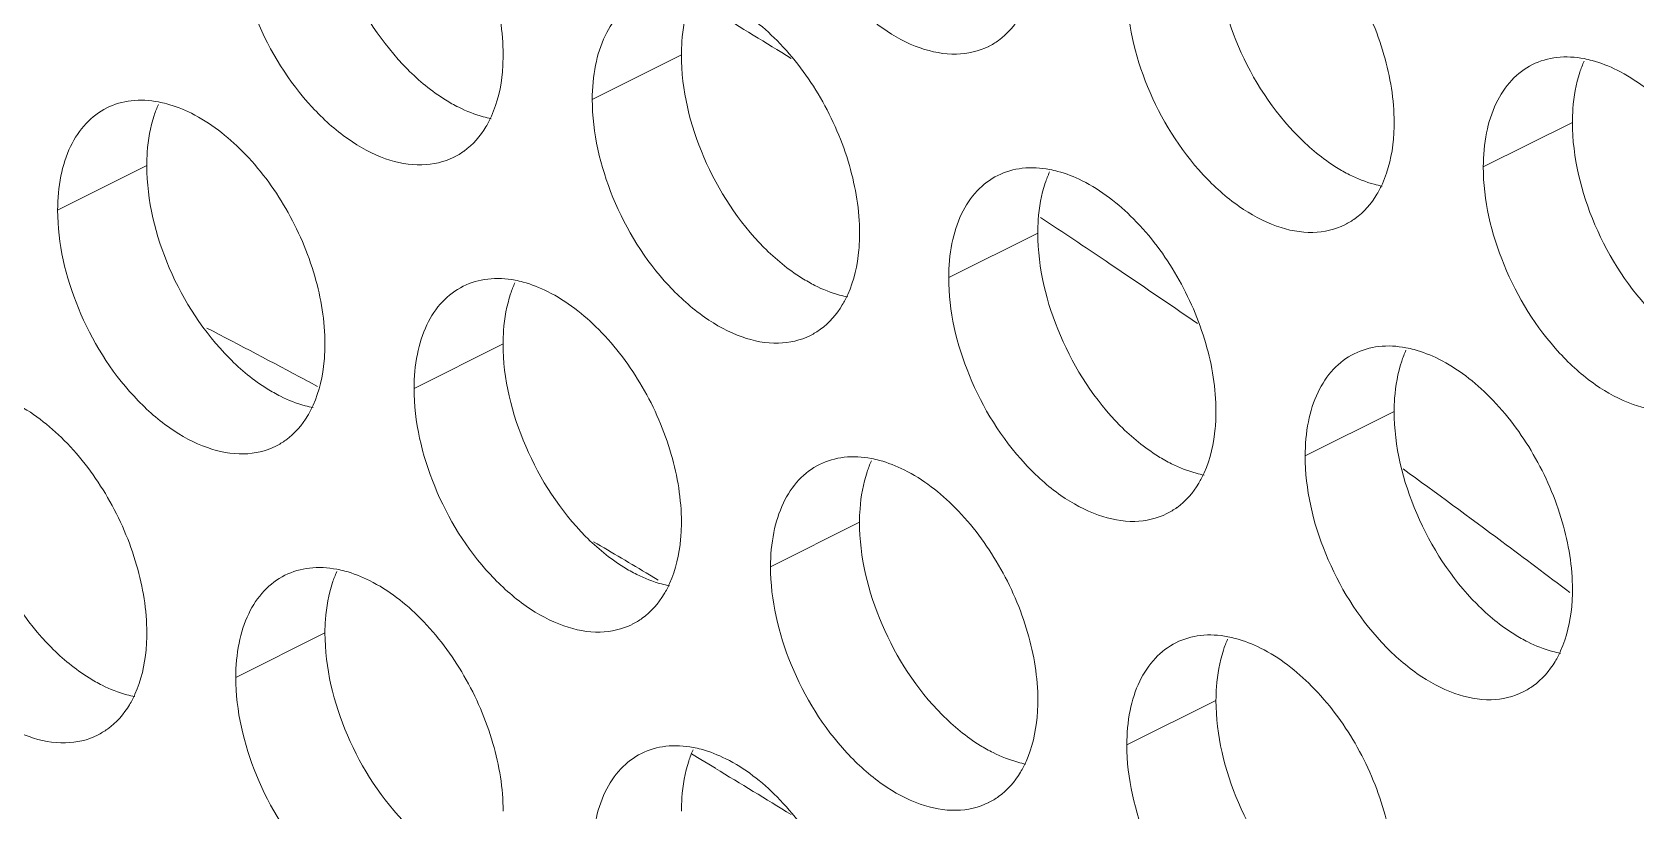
# Model space of a CAD drawing. Header units: millimetres. Extents: x 0 to 2524, y 0 to 1785.
# Drawn here: x 1869.48 to 1879.66, y 787.29 to 792.23 of the extents above; entities that cross this region are included whole.
import ezdxf

# ---------------------------------------------------------------- set-up
doc = ezdxf.new("R2010")
doc.units = ezdxf.units.MM
doc.header["$LTSCALE"] = 0.1
doc.layers.add('标注', color=251, linetype='Continuous', lineweight=9)

msp = doc.modelspace()

# ---------------------------------------------------------------- linework, layer by layer
at = {"layer": '标注'}
for p, q in [((1873.602, 792.09), (1873.036, 791.807)), ((1879.259, 791.661), (1878.693, 791.379)), ((1870.208, 791.387), (1869.642, 791.104)), ((1875.913, 791.037), (1875.882, 791.058)), ((1875.865, 790.958), (1875.299, 790.676)), ((1872.47, 790.255), (1871.905, 789.973)), ((1871.216, 790.026), (1871.239, 790.014)), ((1871.239, 790.014), (1871.291, 789.986)), ((1878.127, 789.827), (1877.562, 789.544)), ((1874.733, 789.124), (1874.168, 788.841)), ((1873.4, 788.789), (1873.438, 788.766)), ((1873.438, 788.766), (1873.455, 788.756)), ((1871.339, 788.421), (1870.773, 788.138)), ((1876.996, 787.993), (1876.43, 787.71)), ((1873.725, 787.617), (1873.666, 787.653)), ((1873.776, 787.587), (1873.725, 787.617)), ((1873.818, 787.562), (1873.776, 787.587))]:
    msp.add_line(p, q, dxfattribs=at)
for centre, radius, start, end in [((1843.699, 742.439), 58.304, 58.34336, 58.89647), ((1875.35, 792.549), 0.453, 296.5256, 305.9034), ((1880.003, 791.75), 0.734, 155.8796, 161.7803), ((1870.952, 791.476), 0.734, 155.8796, 161.7803), ((1871.956, 791.846), 0.453, 296.5256, 305.9034), ((1876.609, 791.047), 0.734, 155.8796, 161.7803), ((1841.686, 739.287), 62.045, 56.06266, 56.51927), ((1877.613, 791.418), 0.453, 296.5256, 305.9034), ((1841.189, 738.549), 62.934, 55.45133, 56.06228), ((1873.215, 790.344), 0.734, 155.8796, 161.7803), ((1848.008, 746.608), 49.232, 61.8743, 62.6988), ((1874.219, 790.715), 0.453, 296.5256, 305.9034), ((1878.872, 789.916), 0.734, 155.8796, 161.7803), ((1870.825, 790.012), 0.453, 296.5256, 305.9034), ((1875.478, 789.213), 0.734, 155.8796, 161.7803), ((1839.155, 735.674), 66.456, 53.36387, 54.03573), ((1876.482, 789.584), 0.453, 296.5256, 305.9034), ((1846.034, 743.079), 53.276, 59.0918, 59.5359), ((1838.564, 734.878), 67.447, 52.9067, 53.36439), ((1872.084, 788.51), 0.734, 155.8796, 161.7803), ((1873.088, 788.881), 0.453, 296.5256, 305.9034), ((1877.74, 788.082), 0.734, 155.8796, 161.7803), ((1878.744, 788.452), 0.453, 296.5256, 305.9034), ((1869.693, 788.178), 0.453, 296.5256, 305.9034), ((1874.346, 787.379), 0.734, 155.8796, 161.7803), ((1843.699, 737.639), 58.304, 58.34336, 58.89647), ((1875.35, 787.749), 0.453, 296.5256, 305.9034)]:
    msp.add_arc(centre, radius, start, end, dxfattribs=at)
for points, knots in [([(1875.553, 792.144), (1875.49, 792.113), (1875.34, 792.079), (1875.102, 792.126), (1874.864, 792.257), (1874.556, 792.535), (1874.27, 792.997), (1874.168, 793.43), (1874.168, 793.641)], [0, 0, 0, 0, 0.090718, 0.191742, 0.308104, 0.439279, 0.725532, 1, 1, 1, 1]), ([(1871.622, 793.553), (1871.743, 793.493), (1871.973, 793.313), (1872.239, 792.955), (1872.42, 792.536), (1872.47, 792.235), (1872.47, 792.09)], [0, 0, 0, 0, 0.229676, 0.488215, 0.753207, 1, 1, 1, 1]), ([(1871.863, 791.999), (1871.701, 792.162), (1871.45, 792.549), (1871.339, 793), (1871.339, 793.221)], [0, 0, 0, 0, 0.508684, 1, 1, 1, 1]), ([(1877.279, 793.125), (1877.399, 793.065), (1877.63, 792.884), (1877.896, 792.526), (1878.077, 792.107), (1878.127, 791.806), (1878.127, 791.661)], [0, 0, 0, 0, 0.229676, 0.488215, 0.753207, 1, 1, 1, 1]), ([(1872.159, 791.441), (1872.096, 791.41), (1871.946, 791.376), (1871.708, 791.423), (1871.47, 791.554), (1871.162, 791.832), (1870.876, 792.294), (1870.773, 792.727), (1870.773, 792.938)], [0, 0, 0, 0, 0.090718, 0.191742, 0.308104, 0.439279, 0.725532, 1, 1, 1, 1]), ([(1877.52, 791.571), (1877.358, 791.733), (1877.107, 792.121), (1876.996, 792.571), (1876.996, 792.793)], [0, 0, 0, 0, 0.508684, 1, 1, 1, 1]), ([(1877.815, 791.012), (1877.753, 790.981), (1877.603, 790.947), (1877.365, 790.995), (1877.127, 791.126), (1876.819, 791.403), (1876.533, 791.866), (1876.43, 792.298), (1876.43, 792.51)], [0, 0, 0, 0, 0.090718, 0.191742, 0.308104, 0.439279, 0.725532, 1, 1, 1, 1]), ([(1873.036, 791.807), (1873.036, 791.88), (1873.048, 792.019), (1873.107, 792.209), (1873.207, 792.361), (1873.299, 792.432), (1873.348, 792.456)], [0, 0, 0, 0, 0.289235, 0.54966, 0.782932, 1, 1, 1, 1]), ([(1873.602, 792.09), (1873.602, 792.118), (1873.606, 792.226), (1873.624, 792.333), (1873.649, 792.408)], [0, 0, 0, 0, 0.264225, 1, 1, 1, 1]), ([(1873.885, 792.422), (1874.005, 792.362), (1874.236, 792.181), (1874.502, 791.823), (1874.683, 791.404), (1874.733, 791.103), (1874.733, 790.958)], [0, 0, 0, 0, 0.229676, 0.488215, 0.753207, 1, 1, 1, 1]), ([(1875.79, 792.404), (1875.78, 792.381), (1875.736, 792.297), (1875.672, 792.223), (1875.616, 792.182)], [0, 0, 0, 0, 0.265525, 1, 1, 1, 1]), ([(1872.47, 792.09), (1872.47, 792.054), (1872.465, 791.922), (1872.436, 791.789), (1872.396, 791.701)], [0, 0, 0, 0, 0.268874, 1, 1, 1, 1]), ([(1874.126, 790.868), (1873.964, 791.031), (1873.713, 791.418), (1873.602, 791.868), (1873.602, 792.09)], [0, 0, 0, 0, 0.508684, 1, 1, 1, 1]), ([(1872.188, 791.758), (1872.159, 791.772), (1872.041, 791.838), (1871.936, 791.926), (1871.863, 791.999)], [0, 0, 0, 0, 0.235002, 1, 1, 1, 1]), ([(1878.693, 791.379), (1878.693, 791.451), (1878.705, 791.59), (1878.764, 791.78), (1878.863, 791.933), (1878.956, 792.003), (1879.005, 792.028)], [0, 0, 0, 0, 0.289235, 0.54966, 0.782932, 1, 1, 1, 1]), ([(1879.005, 792.028), (1879.053, 792.052), (1879.163, 792.083), (1879.277, 792.077), (1879.334, 792.066)], [0, 0, 0, 0, 0.482538, 1, 1, 1, 1]), ([(1879.334, 792.066), (1879.351, 792.062), (1879.423, 792.046), (1879.492, 792.018), (1879.542, 791.993)], [0, 0, 0, 0, 0.238696, 1, 1, 1, 1]), ([(1879.542, 791.993), (1879.662, 791.933), (1879.893, 791.753), (1880.159, 791.395), (1880.34, 790.976), (1880.39, 790.675), (1880.39, 790.53)], [0, 0, 0, 0, 0.229676, 0.488215, 0.753207, 1, 1, 1, 1]), ([(1879.259, 791.661), (1879.259, 791.69), (1879.262, 791.797), (1879.281, 791.905), (1879.306, 791.98)], [0, 0, 0, 0, 0.264225, 1, 1, 1, 1]), ([(1869.954, 791.753), (1870.002, 791.777), (1870.112, 791.809), (1870.226, 791.802), (1870.283, 791.791)], [0, 0, 0, 0, 0.482538, 1, 1, 1, 1]), ([(1870.283, 791.791), (1870.3, 791.788), (1870.372, 791.771), (1870.441, 791.744), (1870.491, 791.719)], [0, 0, 0, 0, 0.238696, 1, 1, 1, 1]), ([(1874.421, 790.309), (1874.359, 790.278), (1874.209, 790.244), (1873.971, 790.292), (1873.733, 790.423), (1873.425, 790.7), (1873.139, 791.163), (1873.036, 791.595), (1873.036, 791.807)], [0, 0, 0, 0, 0.090718, 0.191742, 0.308104, 0.439279, 0.725532, 1, 1, 1, 1]), ([(1869.642, 791.104), (1869.642, 791.177), (1869.654, 791.316), (1869.713, 791.506), (1869.812, 791.658), (1869.905, 791.729), (1869.954, 791.753)], [0, 0, 0, 0, 0.289235, 0.54966, 0.782932, 1, 1, 1, 1]), ([(1870.208, 791.387), (1870.208, 791.415), (1870.211, 791.523), (1870.23, 791.63), (1870.255, 791.705)], [0, 0, 0, 0, 0.264225, 1, 1, 1, 1]), ([(1870.491, 791.719), (1870.611, 791.659), (1870.842, 791.478), (1871.108, 791.12), (1871.289, 790.701), (1871.339, 790.4), (1871.339, 790.255)], [0, 0, 0, 0, 0.229676, 0.488215, 0.753207, 1, 1, 1, 1]), ([(1872.395, 791.685), (1872.378, 791.689), (1872.307, 791.705), (1872.238, 791.733), (1872.188, 791.758)], [0, 0, 0, 0, 0.238696, 1, 1, 1, 1]), ([(1872.396, 791.701), (1872.386, 791.678), (1872.342, 791.594), (1872.278, 791.52), (1872.222, 791.479)], [0, 0, 0, 0, 0.265525, 1, 1, 1, 1]), ([(1878.127, 791.661), (1878.127, 791.626), (1878.122, 791.493), (1878.092, 791.361), (1878.053, 791.272)], [0, 0, 0, 0, 0.268874, 1, 1, 1, 1]), ([(1879.782, 790.439), (1879.621, 790.602), (1879.37, 790.989), (1879.259, 791.44), (1879.259, 791.661)], [0, 0, 0, 0, 0.508684, 1, 1, 1, 1]), ([(1877.844, 791.329), (1877.816, 791.343), (1877.698, 791.41), (1877.593, 791.497), (1877.52, 791.571)], [0, 0, 0, 0, 0.235002, 1, 1, 1, 1]), ([(1870.732, 790.165), (1870.57, 790.328), (1870.319, 790.715), (1870.208, 791.165), (1870.208, 791.387)], [0, 0, 0, 0, 0.508684, 1, 1, 1, 1]), ([(1875.611, 791.325), (1875.659, 791.349), (1875.769, 791.38), (1875.883, 791.374), (1875.94, 791.363)], [0, 0, 0, 0, 0.482538, 1, 1, 1, 1]), ([(1880.078, 789.881), (1880.016, 789.85), (1879.866, 789.816), (1879.628, 789.864), (1879.389, 789.994), (1879.082, 790.272), (1878.796, 790.734), (1878.693, 791.167), (1878.693, 791.379)], [0, 0, 0, 0, 0.090718, 0.191742, 0.308104, 0.439279, 0.725532, 1, 1, 1, 1]), ([(1875.299, 790.676), (1875.299, 790.748), (1875.311, 790.887), (1875.37, 791.078), (1875.469, 791.23), (1875.562, 791.3), (1875.611, 791.325)], [0, 0, 0, 0, 0.289235, 0.54966, 0.782932, 1, 1, 1, 1]), ([(1875.865, 790.958), (1875.865, 790.987), (1875.868, 791.094), (1875.887, 791.202), (1875.912, 791.277)], [0, 0, 0, 0, 0.264225, 1, 1, 1, 1]), ([(1875.94, 791.363), (1875.957, 791.359), (1876.029, 791.343), (1876.097, 791.316), (1876.147, 791.291)], [0, 0, 0, 0, 0.238696, 1, 1, 1, 1]), ([(1876.147, 791.291), (1876.268, 791.23), (1876.499, 791.05), (1876.765, 790.692), (1876.946, 790.273), (1876.996, 789.972), (1876.996, 789.827)], [0, 0, 0, 0, 0.229676, 0.488215, 0.753207, 1, 1, 1, 1]), ([(1878.052, 791.257), (1878.035, 791.26), (1877.963, 791.277), (1877.894, 791.304), (1877.844, 791.329)], [0, 0, 0, 0, 0.238696, 1, 1, 1, 1]), ([(1878.053, 791.272), (1878.042, 791.25), (1877.999, 791.166), (1877.935, 791.091), (1877.879, 791.051)], [0, 0, 0, 0, 0.265525, 1, 1, 1, 1]), ([(1871.027, 789.606), (1870.965, 789.575), (1870.815, 789.541), (1870.577, 789.589), (1870.338, 789.72), (1870.031, 789.997), (1869.745, 790.46), (1869.642, 790.892), (1869.642, 791.104)], [0, 0, 0, 0, 0.090718, 0.191742, 0.308104, 0.439279, 0.725532, 1, 1, 1, 1]), ([(1874.45, 790.626), (1874.422, 790.641), (1874.304, 790.707), (1874.199, 790.794), (1874.126, 790.868)], [0, 0, 0, 0, 0.235002, 1, 1, 1, 1]), ([(1874.733, 790.958), (1874.733, 790.923), (1874.728, 790.791), (1874.698, 790.658), (1874.659, 790.57)], [0, 0, 0, 0, 0.268874, 1, 1, 1, 1]), ([(1876.388, 789.736), (1876.227, 789.899), (1875.976, 790.286), (1875.865, 790.737), (1875.865, 790.958)], [0, 0, 0, 0, 0.508684, 1, 1, 1, 1]), ([(1872.217, 790.622), (1872.265, 790.646), (1872.375, 790.677), (1872.489, 790.671), (1872.546, 790.66)], [0, 0, 0, 0, 0.482538, 1, 1, 1, 1]), ([(1872.546, 790.66), (1872.563, 790.656), (1872.634, 790.64), (1872.703, 790.613), (1872.753, 790.588)], [0, 0, 0, 0, 0.238696, 1, 1, 1, 1]), ([(1876.684, 789.178), (1876.621, 789.147), (1876.472, 789.113), (1876.234, 789.161), (1875.995, 789.291), (1875.688, 789.569), (1875.401, 790.032), (1875.299, 790.464), (1875.299, 790.676)], [0, 0, 0, 0, 0.090718, 0.191742, 0.308104, 0.439279, 0.725532, 1, 1, 1, 1]), ([(1871.905, 789.973), (1871.905, 790.045), (1871.917, 790.184), (1871.976, 790.375), (1872.075, 790.527), (1872.168, 790.597), (1872.217, 790.622)], [0, 0, 0, 0, 0.289235, 0.54966, 0.782932, 1, 1, 1, 1]), ([(1872.47, 790.255), (1872.47, 790.284), (1872.474, 790.391), (1872.493, 790.499), (1872.518, 790.574)], [0, 0, 0, 0, 0.264225, 1, 1, 1, 1]), ([(1872.753, 790.588), (1872.874, 790.527), (1873.104, 790.347), (1873.371, 789.989), (1873.552, 789.57), (1873.602, 789.269), (1873.602, 789.124)], [0, 0, 0, 0, 0.229676, 0.488215, 0.753207, 1, 1, 1, 1]), ([(1874.658, 790.554), (1874.641, 790.557), (1874.569, 790.574), (1874.5, 790.601), (1874.45, 790.626)], [0, 0, 0, 0, 0.238696, 1, 1, 1, 1]), ([(1874.659, 790.57), (1874.648, 790.547), (1874.605, 790.463), (1874.541, 790.389), (1874.485, 790.348)], [0, 0, 0, 0, 0.265525, 1, 1, 1, 1]), ([(1871.339, 790.255), (1871.339, 790.22), (1871.333, 790.088), (1871.304, 789.955), (1871.264, 789.867)], [0, 0, 0, 0, 0.268874, 1, 1, 1, 1]), ([(1872.994, 789.033), (1872.833, 789.196), (1872.582, 789.583), (1872.47, 790.034), (1872.47, 790.255)], [0, 0, 0, 0, 0.508684, 1, 1, 1, 1]), ([(1871.056, 789.923), (1871.028, 789.938), (1870.91, 790.004), (1870.804, 790.091), (1870.732, 790.165)], [0, 0, 0, 0, 0.235002, 1, 1, 1, 1]), ([(1877.562, 789.544), (1877.562, 789.617), (1877.574, 789.756), (1877.633, 789.946), (1877.732, 790.098), (1877.825, 790.169), (1877.874, 790.193)], [0, 0, 0, 0, 0.289235, 0.54966, 0.782932, 1, 1, 1, 1]), ([(1877.874, 790.193), (1877.922, 790.217), (1878.032, 790.249), (1878.146, 790.242), (1878.202, 790.231)], [0, 0, 0, 0, 0.482538, 1, 1, 1, 1]), ([(1878.202, 790.231), (1878.22, 790.228), (1878.291, 790.211), (1878.36, 790.184), (1878.41, 790.159)], [0, 0, 0, 0, 0.238696, 1, 1, 1, 1]), ([(1878.41, 790.159), (1878.531, 790.099), (1878.761, 789.918), (1879.028, 789.56), (1879.209, 789.142), (1879.259, 788.841), (1879.259, 788.696)], [0, 0, 0, 0, 0.229676, 0.488215, 0.753207, 1, 1, 1, 1]), ([(1878.127, 789.827), (1878.127, 789.855), (1878.131, 789.963), (1878.15, 790.07), (1878.175, 790.145)], [0, 0, 0, 0, 0.264225, 1, 1, 1, 1]), ([(1873.29, 788.475), (1873.227, 788.444), (1873.077, 788.41), (1872.84, 788.458), (1872.601, 788.588), (1872.293, 788.866), (1872.007, 789.329), (1871.905, 789.761), (1871.905, 789.973)], [0, 0, 0, 0, 0.090718, 0.191742, 0.308104, 0.439279, 0.725532, 1, 1, 1, 1]), ([(1869.359, 789.885), (1869.48, 789.824), (1869.71, 789.644), (1869.977, 789.286), (1870.158, 788.867), (1870.208, 788.566), (1870.208, 788.421)], [0, 0, 0, 0, 0.229676, 0.488215, 0.753207, 1, 1, 1, 1]), ([(1871.264, 789.851), (1871.247, 789.854), (1871.175, 789.871), (1871.106, 789.898), (1871.056, 789.923)], [0, 0, 0, 0, 0.238696, 1, 1, 1, 1]), ([(1871.264, 789.867), (1871.254, 789.844), (1871.211, 789.76), (1871.147, 789.686), (1871.091, 789.645)], [0, 0, 0, 0, 0.265525, 1, 1, 1, 1]), ([(1876.996, 789.827), (1876.996, 789.791), (1876.99, 789.659), (1876.961, 789.527), (1876.921, 789.438)], [0, 0, 0, 0, 0.268874, 1, 1, 1, 1]), ([(1878.651, 788.605), (1878.49, 788.768), (1878.239, 789.155), (1878.127, 789.606), (1878.127, 789.827)], [0, 0, 0, 0, 0.508684, 1, 1, 1, 1]), ([(1876.713, 789.495), (1876.685, 789.509), (1876.567, 789.576), (1876.461, 789.663), (1876.388, 789.736)], [0, 0, 0, 0, 0.235002, 1, 1, 1, 1]), ([(1869.6, 788.33), (1869.439, 788.493), (1869.188, 788.88), (1869.076, 789.331), (1869.076, 789.553)], [0, 0, 0, 0, 0.508684, 1, 1, 1, 1]), ([(1874.479, 789.49), (1874.528, 789.514), (1874.638, 789.546), (1874.751, 789.539), (1874.808, 789.528)], [0, 0, 0, 0, 0.482538, 1, 1, 1, 1]), ([(1878.947, 788.047), (1878.884, 788.015), (1878.734, 787.981), (1878.496, 788.029), (1878.258, 788.16), (1877.95, 788.437), (1877.664, 788.9), (1877.562, 789.333), (1877.562, 789.544)], [0, 0, 0, 0, 0.090718, 0.191742, 0.308104, 0.439279, 0.725532, 1, 1, 1, 1]), ([(1874.168, 788.841), (1874.168, 788.914), (1874.18, 789.053), (1874.239, 789.243), (1874.338, 789.395), (1874.43, 789.466), (1874.479, 789.49)], [0, 0, 0, 0, 0.289235, 0.54966, 0.782932, 1, 1, 1, 1]), ([(1874.733, 789.124), (1874.733, 789.153), (1874.737, 789.26), (1874.756, 789.367), (1874.781, 789.443)], [0, 0, 0, 0, 0.264225, 1, 1, 1, 1]), ([(1874.808, 789.528), (1874.826, 789.525), (1874.897, 789.508), (1874.966, 789.481), (1875.016, 789.456)], [0, 0, 0, 0, 0.238696, 1, 1, 1, 1]), ([(1875.016, 789.456), (1875.137, 789.396), (1875.367, 789.216), (1875.633, 788.857), (1875.815, 788.439), (1875.865, 788.138), (1875.865, 787.993)], [0, 0, 0, 0, 0.229676, 0.488215, 0.753207, 1, 1, 1, 1]), ([(1876.921, 789.423), (1876.904, 789.426), (1876.832, 789.443), (1876.763, 789.47), (1876.713, 789.495)], [0, 0, 0, 0, 0.238696, 1, 1, 1, 1]), ([(1876.921, 789.438), (1876.911, 789.415), (1876.868, 789.331), (1876.804, 789.257), (1876.747, 789.216)], [0, 0, 0, 0, 0.265525, 1, 1, 1, 1]), ([(1869.896, 787.772), (1869.833, 787.741), (1869.683, 787.707), (1869.445, 787.755), (1869.207, 787.885), (1868.899, 788.163), (1868.613, 788.626), (1868.511, 789.058), (1868.511, 789.27)], [0, 0, 0, 0, 0.090718, 0.191742, 0.308104, 0.439279, 0.725532, 1, 1, 1, 1]), ([(1873.319, 788.792), (1873.291, 788.806), (1873.173, 788.873), (1873.067, 788.96), (1872.994, 789.033)], [0, 0, 0, 0, 0.235002, 1, 1, 1, 1]), ([(1873.602, 789.124), (1873.602, 789.088), (1873.596, 788.956), (1873.567, 788.824), (1873.527, 788.735)], [0, 0, 0, 0, 0.268874, 1, 1, 1, 1]), ([(1875.257, 787.902), (1875.095, 788.065), (1874.844, 788.452), (1874.733, 788.903), (1874.733, 789.124)], [0, 0, 0, 0, 0.508684, 1, 1, 1, 1]), ([(1871.085, 788.787), (1871.134, 788.811), (1871.244, 788.843), (1871.357, 788.836), (1871.414, 788.825)], [0, 0, 0, 0, 0.482538, 1, 1, 1, 1]), ([(1875.553, 787.344), (1875.49, 787.313), (1875.34, 787.279), (1875.102, 787.326), (1874.864, 787.457), (1874.556, 787.735), (1874.27, 788.197), (1874.168, 788.63), (1874.168, 788.841)], [0, 0, 0, 0, 0.090718, 0.191742, 0.308104, 0.439279, 0.725532, 1, 1, 1, 1]), ([(1870.773, 788.138), (1870.773, 788.211), (1870.785, 788.35), (1870.844, 788.54), (1870.944, 788.692), (1871.036, 788.763), (1871.085, 788.787)], [0, 0, 0, 0, 0.289235, 0.54966, 0.782932, 1, 1, 1, 1]), ([(1871.339, 788.421), (1871.339, 788.45), (1871.343, 788.557), (1871.362, 788.664), (1871.386, 788.74)], [0, 0, 0, 0, 0.264225, 1, 1, 1, 1]), ([(1871.414, 788.825), (1871.431, 788.822), (1871.503, 788.806), (1871.572, 788.778), (1871.622, 788.753)], [0, 0, 0, 0, 0.238696, 1, 1, 1, 1]), ([(1871.622, 788.753), (1871.743, 788.693), (1871.973, 788.513), (1872.239, 788.155), (1872.42, 787.736), (1872.47, 787.435), (1872.47, 787.29)], [0, 0, 0, 0, 0.229676, 0.488215, 0.753207, 1, 1, 1, 1]), ([(1873.527, 788.72), (1873.509, 788.723), (1873.438, 788.74), (1873.369, 788.767), (1873.319, 788.792)], [0, 0, 0, 0, 0.238696, 1, 1, 1, 1]), ([(1873.527, 788.735), (1873.517, 788.712), (1873.474, 788.628), (1873.41, 788.554), (1873.353, 788.514)], [0, 0, 0, 0, 0.265525, 1, 1, 1, 1]), ([(1879.259, 788.696), (1879.259, 788.66), (1879.253, 788.528), (1879.224, 788.395), (1879.184, 788.307)], [0, 0, 0, 0, 0.268874, 1, 1, 1, 1]), ([(1878.976, 788.364), (1878.947, 788.378), (1878.83, 788.444), (1878.724, 788.532), (1878.651, 788.605)], [0, 0, 0, 0, 0.235002, 1, 1, 1, 1]), ([(1870.208, 788.421), (1870.208, 788.386), (1870.202, 788.253), (1870.173, 788.121), (1870.133, 788.032)], [0, 0, 0, 0, 0.268874, 1, 1, 1, 1]), ([(1871.863, 787.199), (1871.701, 787.362), (1871.45, 787.749), (1871.339, 788.2), (1871.339, 788.421)], [0, 0, 0, 0, 0.508684, 1, 1, 1, 1]), ([(1869.925, 788.089), (1869.896, 788.103), (1869.779, 788.17), (1869.673, 788.257), (1869.6, 788.33)], [0, 0, 0, 0, 0.235002, 1, 1, 1, 1]), ([(1876.43, 787.71), (1876.43, 787.783), (1876.442, 787.922), (1876.501, 788.112), (1876.601, 788.264), (1876.693, 788.334), (1876.742, 788.359)], [0, 0, 0, 0, 0.289235, 0.54966, 0.782932, 1, 1, 1, 1]), ([(1876.742, 788.359), (1876.79, 788.383), (1876.901, 788.415), (1877.014, 788.408), (1877.071, 788.397)], [0, 0, 0, 0, 0.482538, 1, 1, 1, 1]), ([(1877.071, 788.397), (1877.088, 788.394), (1877.16, 788.377), (1877.229, 788.35), (1877.279, 788.325)], [0, 0, 0, 0, 0.238696, 1, 1, 1, 1]), ([(1877.279, 788.325), (1877.399, 788.265), (1877.63, 788.084), (1877.896, 787.726), (1878.077, 787.307), (1878.127, 787.006), (1878.127, 786.861)], [0, 0, 0, 0, 0.229676, 0.488215, 0.753207, 1, 1, 1, 1]), ([(1879.184, 788.291), (1879.166, 788.295), (1879.095, 788.311), (1879.026, 788.339), (1878.976, 788.364)], [0, 0, 0, 0, 0.238696, 1, 1, 1, 1]), ([(1876.996, 787.993), (1876.996, 788.021), (1877, 788.129), (1877.018, 788.236), (1877.043, 788.311)], [0, 0, 0, 0, 0.264225, 1, 1, 1, 1]), ([(1879.184, 788.307), (1879.174, 788.284), (1879.131, 788.2), (1879.066, 788.126), (1879.01, 788.085)], [0, 0, 0, 0, 0.265525, 1, 1, 1, 1]), ([(1872.159, 786.641), (1872.096, 786.61), (1871.946, 786.576), (1871.708, 786.623), (1871.47, 786.754), (1871.162, 787.032), (1870.876, 787.494), (1870.773, 787.927), (1870.773, 788.138)], [0, 0, 0, 0, 0.090718, 0.191742, 0.308104, 0.439279, 0.725532, 1, 1, 1, 1]), ([(1870.133, 788.017), (1870.115, 788.02), (1870.044, 788.037), (1869.975, 788.064), (1869.925, 788.089)], [0, 0, 0, 0, 0.238696, 1, 1, 1, 1]), ([(1870.133, 788.032), (1870.123, 788.009), (1870.08, 787.925), (1870.015, 787.851), (1869.959, 787.811)], [0, 0, 0, 0, 0.265525, 1, 1, 1, 1]), ([(1875.865, 787.993), (1875.865, 787.957), (1875.859, 787.825), (1875.83, 787.692), (1875.79, 787.604)], [0, 0, 0, 0, 0.268874, 1, 1, 1, 1]), ([(1877.52, 786.771), (1877.358, 786.933), (1877.107, 787.321), (1876.996, 787.771), (1876.996, 787.993)], [0, 0, 0, 0, 0.508684, 1, 1, 1, 1]), ([(1875.582, 787.661), (1875.553, 787.675), (1875.435, 787.741), (1875.33, 787.829), (1875.257, 787.902)], [0, 0, 0, 0, 0.235002, 1, 1, 1, 1]), ([(1873.348, 787.656), (1873.396, 787.68), (1873.506, 787.712), (1873.62, 787.705), (1873.677, 787.694)], [0, 0, 0, 0, 0.482538, 1, 1, 1, 1]), ([(1877.815, 786.212), (1877.753, 786.181), (1877.603, 786.147), (1877.365, 786.195), (1877.127, 786.326), (1876.819, 786.603), (1876.533, 787.066), (1876.43, 787.498), (1876.43, 787.71)], [0, 0, 0, 0, 0.090718, 0.191742, 0.308104, 0.439279, 0.725532, 1, 1, 1, 1]), ([(1873.036, 787.007), (1873.036, 787.08), (1873.048, 787.219), (1873.107, 787.409), (1873.207, 787.561), (1873.299, 787.632), (1873.348, 787.656)], [0, 0, 0, 0, 0.289235, 0.54966, 0.782932, 1, 1, 1, 1]), ([(1873.602, 787.29), (1873.602, 787.318), (1873.606, 787.426), (1873.624, 787.533), (1873.649, 787.608)], [0, 0, 0, 0, 0.264225, 1, 1, 1, 1]), ([(1873.677, 787.694), (1873.694, 787.691), (1873.766, 787.674), (1873.835, 787.647), (1873.885, 787.622)], [0, 0, 0, 0, 0.238696, 1, 1, 1, 1]), ([(1873.885, 787.622), (1874.005, 787.562), (1874.236, 787.381), (1874.502, 787.023), (1874.683, 786.604), (1874.733, 786.303), (1874.733, 786.158)], [0, 0, 0, 0, 0.229676, 0.488215, 0.753207, 1, 1, 1, 1]), ([(1875.789, 787.588), (1875.772, 787.592), (1875.701, 787.608), (1875.632, 787.636), (1875.582, 787.661)], [0, 0, 0, 0, 0.238696, 1, 1, 1, 1]), ([(1875.79, 787.604), (1875.78, 787.581), (1875.736, 787.497), (1875.672, 787.423), (1875.616, 787.382)], [0, 0, 0, 0, 0.265525, 1, 1, 1, 1])]:
    msp.add_open_spline(points, degree=3, knots=knots, dxfattribs=at)

doc.saveas('drawing.dxf')
